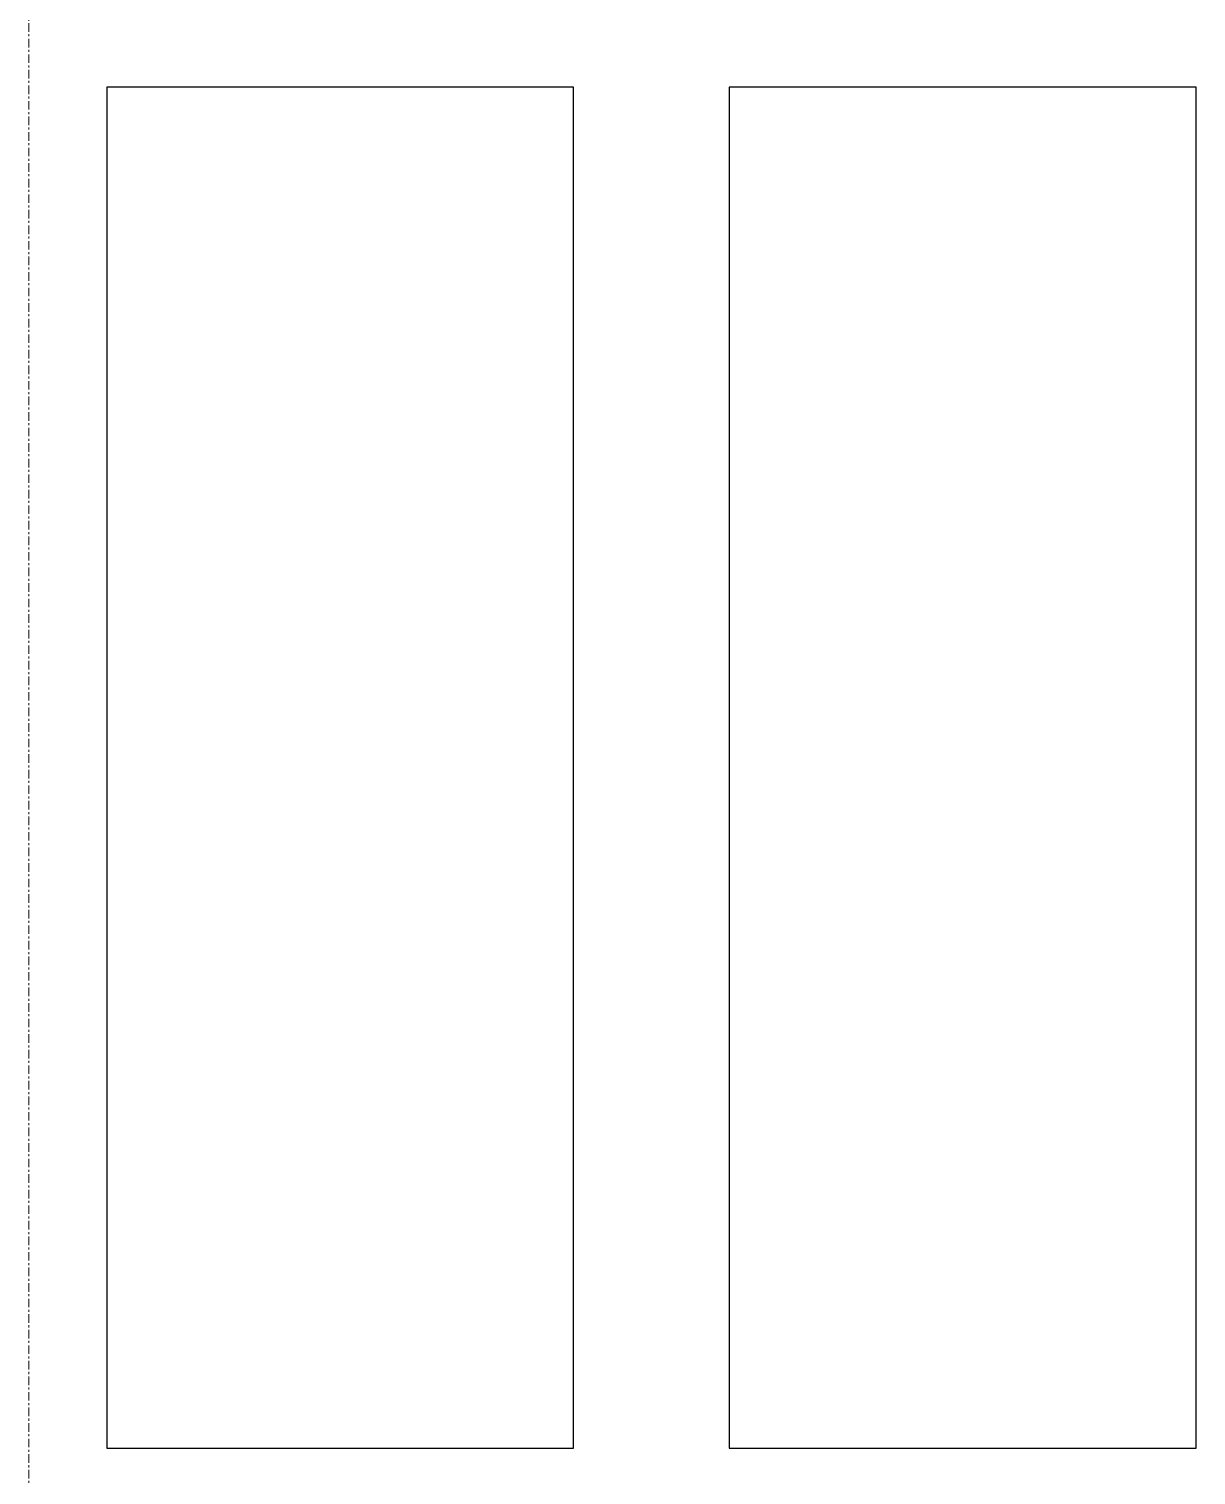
# Model space of a CAD drawing. Header units: millimetres. Extents: x -853432 to -773672, y -18171 to 22484.
# Drawn here: x -835882 to -835132, y -3689 to -2759 of the extents above; entities that cross this region are included whole.
import ezdxf
from ezdxf.xclip import XClip

# ---------------------------------------------------------------- set-up
doc = ezdxf.new("R2010")
doc.units = ezdxf.units.MM
doc.header["$XCLIPFRAME"] = 0
doc.linetypes.add('DPA_Grid _ Level 100', pattern=[10, 5.5, -1.6, 1.3, -1.6])
doc.layers.add('000 - WIPEOUT', color=250, linetype='Continuous')
doc.layers.add('A11_ALU.SOLID SHEET', color=2, linetype='Continuous')
doc.layers.add('S-GRID', color=251, linetype='Continuous', lineweight=9)

# ---------------------------------------------------------------- blocks, each defined once
blk = doc.blocks.new('*U2079')
at = {"layer": 'S-GRID', "linetype": 'DPA_Grid _ Level 100'}
blk.add_line((0, -21399.85), (0, 16631.66), dxfattribs=at)
blk = doc.blocks.new('*U1613')
at = {"color": 3}
for points in [[(-437.5, 2550), (437.5, 2550), (437.5, 2250), (-437.5, 2250)], [(-437.5, 2150), (437.5, 2150), (437.5, 1850), (-437.5, 1850)]]:
    blk.add_wipeout(points, dxfattribs=at).dxf.layer = '000 - WIPEOUT'
at = {"layer": 'A11_ALU.SOLID SHEET', "color": 0, "linetype": 'ByBlock'}
for points in [[(-437.5, 2250), (437.5, 2250), (437.5, 2550), (-437.5, 2550)], [(-437.5, 1850), (437.5, 1850), (437.5, 2150), (-437.5, 2150)]]:
    blk.add_lwpolyline(points, close=True, dxfattribs=at)
blk = doc.blocks.new('*U1743')
at = {"layer": 'A11_ALU.SOLID SHEET', "color": 0, "linetype": 'ByBlock', "rotation": 90}
blk.add_blockref('*U1613', (-88600, -6813), dxfattribs=at)

msp = doc.modelspace()

# ---------------------------------------------------------------- block references
msp.add_blockref('*U2079', (-835882.37, 3579.02))

# ---------------------------------------------------------------- next in the draw order: block references
at = {"layer": 'A11_ALU.SOLID SHEET'}
ref = msp.add_blockref('*U1743', (-744682.37, 3579.02), dxfattribs=at)
XClip(ref).set_block_clipping_path([(-104690.1238047112, -9620.0029952966), (-34092.6543255156, 14392.9971737705)])

doc.saveas('drawing.dxf')
